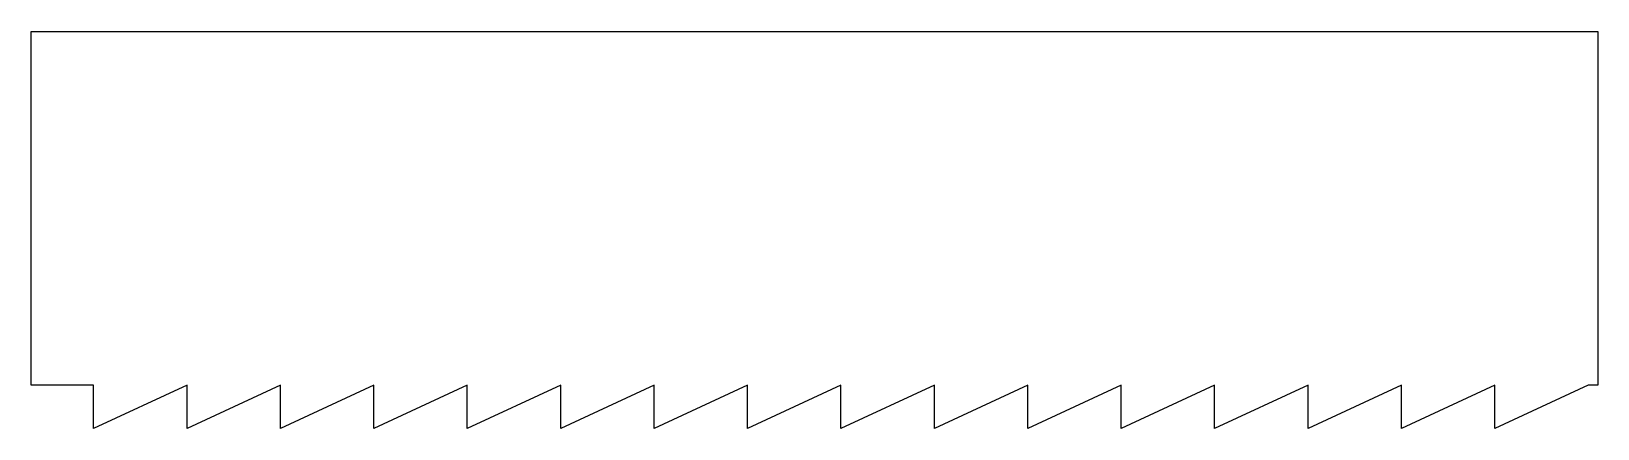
# Model space of a CAD drawing. Header units: millimetres. Extents: x 0 to 503, y -40 to 88.
import ezdxf

# ---------------------------------------------------------------- set-up
doc = ezdxf.new("R2010")
doc.units = ezdxf.units.MM

msp = doc.modelspace()

# ---------------------------------------------------------------- linework, layer by layer
at = {"layer": 'SNIJDEN'}
for p, q in [((0, 87.5), (503, 87.5)), ((0, -26), (0, 87.5)), ((503, 87.5), (503, -26)), ((20, -26), (0, -26)), ((50, -26), (20, -40)), ((20, -40), (20, -26)), ((80, -26), (50, -40)), ((50, -40), (50, -26)), ((110, -26), (80, -40)), ((80, -40), (80, -26)), ((140, -26), (110, -40)), ((110, -40), (110, -26)), ((170, -26), (140, -40)), ((140, -40), (140, -26)), ((200, -26), (170, -40)), ((170, -40), (170, -26)), ((230, -26), (200, -40)), ((200, -40), (200, -26)), ((260, -26), (230, -40)), ((230, -40), (230, -26)), ((290, -26), (260, -40)), ((260, -40), (260, -26)), ((320, -26), (290, -40)), ((290, -40), (290, -26)), ((350, -26), (320, -40)), ((320, -40), (320, -26)), ((380, -26), (350, -40)), ((350, -40), (350, -26)), ((410, -26), (380, -40)), ((380, -40), (380, -26)), ((440, -26), (410, -40)), ((410, -40), (410, -26)), ((470, -26), (440, -40)), ((440, -40), (440, -26)), ((500, -26), (470, -40)), ((470, -40), (470, -26)), ((503, -26), (500, -26))]:
    msp.add_line(p, q, dxfattribs=at)

doc.saveas('drawing.dxf')
